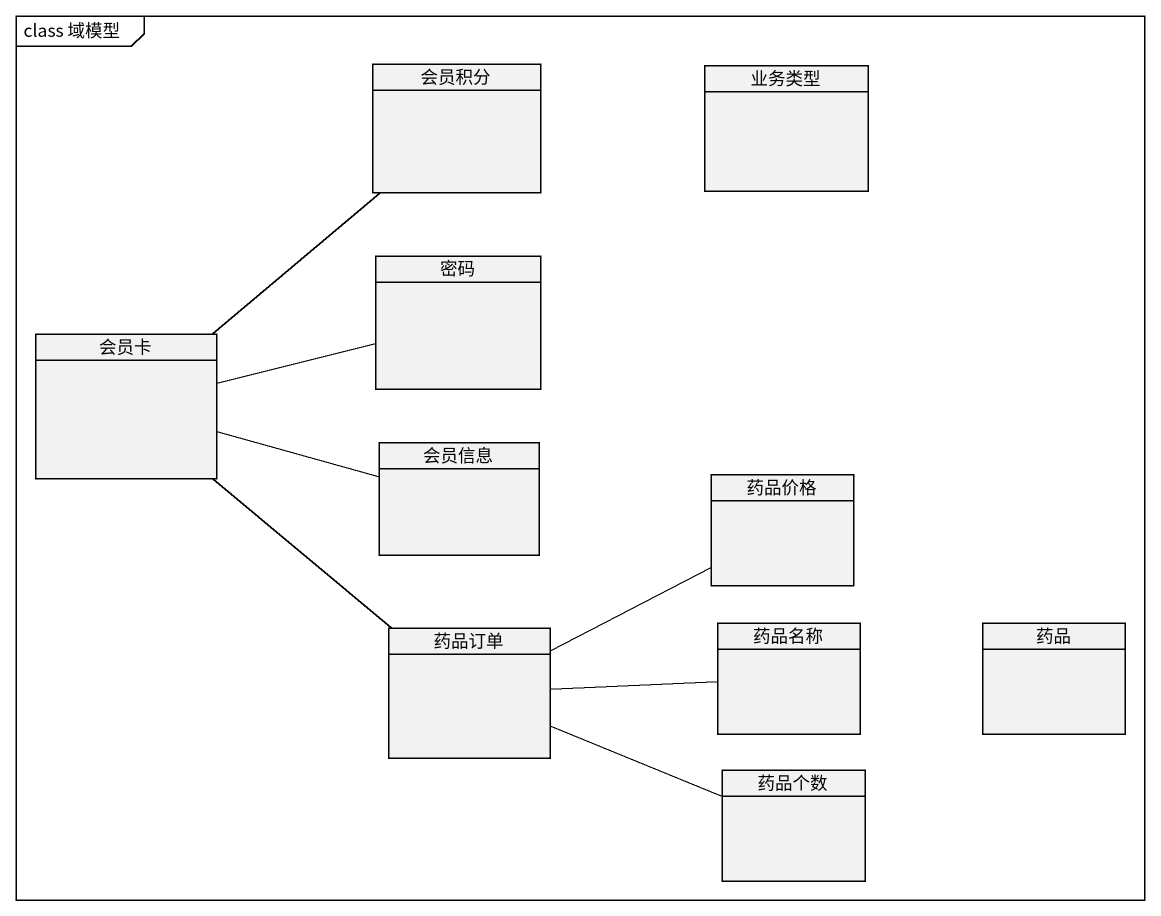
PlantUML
@startuml
mainframe class 域模型
hide circle
hide empty members
class 会员积分
class 业务类型
class 密码
class 会员卡
class 会员信息
class 药品价格
class 药品名称
class 药品
class 药品订单
class 药品个数
会员卡 -up- 会员积分
会员卡 -right- 密码
会员卡 -right- 会员信息
会员卡 -- 药品订单
药品订单 -right- 药品价格
药品订单 -right- 药品名称
药品订单 -right- 药品个数
@enduml
